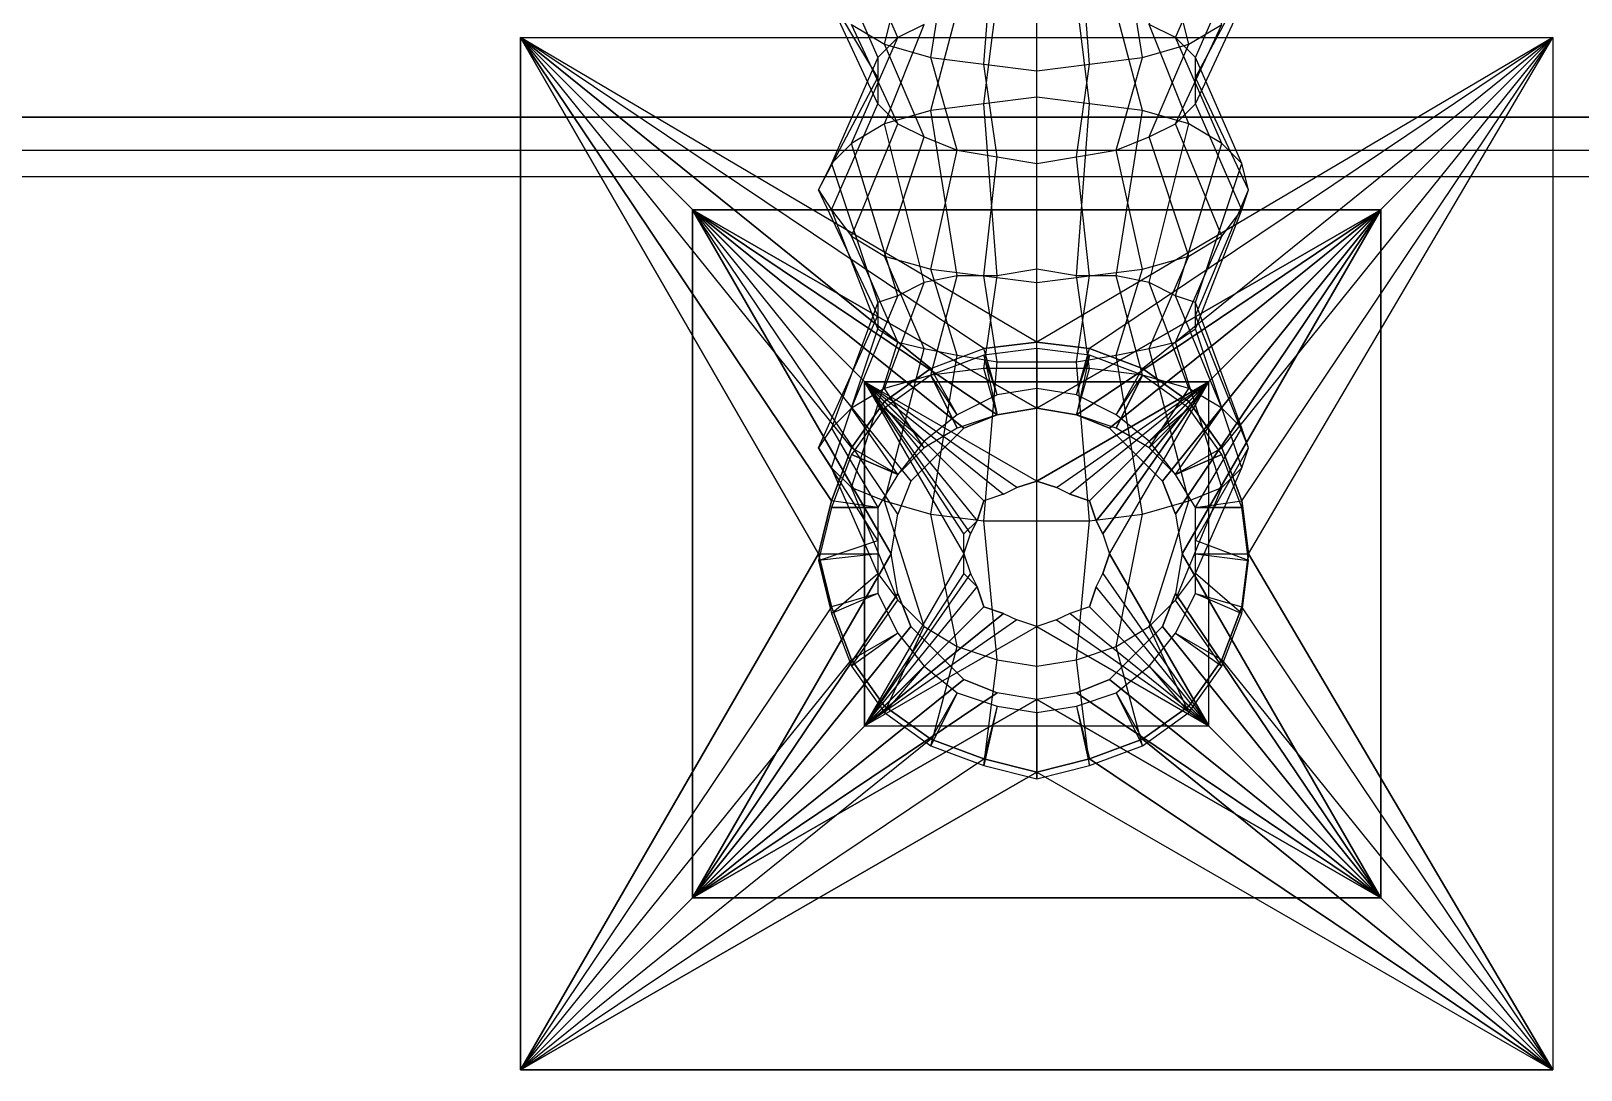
# Model space of a CAD drawing. Header units: metres. Extents: x 114 to 218, y 8 to 180.
# Drawn here: x 172.773 to 176.376, y 151.489 to 153.904 of the extents above; entities that cross this region are included whole.
import ezdxf

# ---------------------------------------------------------------- set-up
doc = ezdxf.new("R2010")
doc.units = ezdxf.units.M
doc.header["$MEASUREMENT"] = 0
for name, color, linetype in [('_Route', 7, 'Continuous'), ('M-SA2S-ADist', 7, 'Continuous'), ('M-SA2S-Flex', 7, 'Continuous'), ('PL-NP-Pipe', 7, 'Continuous')]:
    doc.layers.add(name, color=color, linetype=linetype)

msp = doc.modelspace()

# ---------------------------------------------------------------- linework, layer by layer
at = {"layer": '_Route', "color": 4, "true_color": 0x00ffff}
msp.add_lwpolyline([(126.489, 153.6275), (187.0315, 153.6275), (202.3363, 153.6275)], dxfattribs=at)
msp.add_lwpolyline([(126.489, 153.6275), (187.0315, 153.6275), (202.3363, 153.6275)], dxfattribs=at)
at = {"layer": 'M-SA2S-ADist', "color": 3, "true_color": 0x00ff00}
for points in [[(173.9109, 153.889), (173.9109, 151.4895), (176.3104, 151.4895), (173.9109, 151.4895), (173.9109, 153.889), (176.3104, 153.889), (176.3104, 151.4895)], [(175.1106, 153.1814), (173.9109, 153.889), (176.3104, 153.889), (175.1106, 153.1814)], [(173.9109, 151.4895), (174.603, 152.6892), (173.9109, 153.889)], [(176.3104, 153.889), (175.1106, 153.1814), (173.9109, 153.889), (174.603, 152.6892), (173.9109, 151.4895), (175.1106, 152.1816), (176.3104, 151.4895)], [(175.6029, 152.6892), (175.5875, 152.8123), (176.3104, 153.889), (175.2337, 153.1661), (175.1106, 153.1814), (174.9876, 153.1661), (173.9109, 153.889), (174.6338, 152.8123), (174.603, 152.6892), (174.6338, 152.5662), (173.9109, 151.4895)], [(174.6338, 152.8123), (173.9109, 153.889)], [(173.9109, 153.889), (174.68, 152.9353), (174.6338, 152.8123)], [(174.9876, 153.1661), (173.9109, 153.889), (174.8645, 153.1199), (174.9876, 153.1661)], [(174.7569, 153.043), (173.9109, 153.889), (174.68, 152.9353), (174.7569, 153.043), (174.8645, 153.1199), (173.9109, 153.889)], [(173.9109, 153.889), (174.7569, 153.043)], [(173.9109, 153.889), (173.9109, 153.889)], [(173.9109, 153.889), (173.9109, 153.889)], [(175.1106, 152.1816), (176.3104, 151.4895), (175.6029, 152.6892), (176.3104, 153.889)], [(175.3568, 153.1199), (176.3104, 153.889), (175.2337, 153.1661), (175.3568, 153.1199)], [(175.4644, 153.043), (175.3568, 153.1199), (176.3104, 153.889)], [(175.5413, 152.9353), (175.4644, 153.043), (176.3104, 153.889), (175.5413, 152.9353)], [(175.4644, 153.043), (176.3104, 153.889)], [(175.5875, 152.8123), (176.3104, 153.889), (175.5413, 152.9353)], [(175.6029, 152.6892), (176.3104, 153.889), (176.3104, 151.4895)], [(176.3104, 153.889), (176.3104, 153.889)], [(176.3104, 153.889), (176.3104, 153.889)], [(174.3108, 153.4891), (174.3108, 151.8894), (175.9105, 151.8894), (175.9105, 153.4891), (174.3108, 153.4891)], [(175.9105, 151.8894), (174.3108, 151.8894), (174.3108, 153.4891), (175.9105, 153.4891), (175.9105, 151.8894)], [(175.9105, 153.4891), (175.449, 152.6892), (175.9105, 151.8894), (175.1106, 152.3508), (174.3108, 151.8894), (174.7723, 152.6892), (174.3108, 153.4891), (175.1106, 153.0276), (175.9105, 153.4891)], [(174.3108, 153.4891), (174.7723, 152.6892), (174.3108, 151.8894), (175.1106, 152.3508), (175.9105, 151.8894), (175.449, 152.6892), (175.9105, 153.4891), (175.1106, 153.0276), (174.3108, 153.4891)], [(174.7876, 152.5969), (174.7723, 152.6892), (174.7876, 152.7815), (174.3108, 153.4891), (174.8184, 152.8584), (174.7876, 152.7815)], [(174.8184, 152.8584), (174.8799, 152.92), (174.3108, 153.4891), (174.9415, 152.9815), (174.8799, 152.92)], [(174.9415, 152.9815), (175.0184, 153.0123), (174.3108, 153.4891), (175.0184, 153.0123), (175.1106, 153.0276), (175.0184, 153.0123), (174.9415, 152.9815), (174.3108, 153.4891), (174.8799, 152.92), (174.9415, 152.9815)], [(174.8184, 152.8584), (174.7876, 152.7815), (174.3108, 153.4891), (174.8184, 152.8584), (174.8799, 152.92)], [(174.3108, 153.4891), (174.3108, 153.4891)], [(174.3108, 153.4891), (174.3108, 153.4891)], [(175.1106, 153.0276), (175.2029, 153.0123), (175.9105, 153.4891), (175.2798, 152.9815), (175.2029, 153.0123)], [(175.9105, 153.4891), (175.2029, 153.0123), (175.2798, 152.9815)], [(175.2798, 152.9815), (175.3414, 152.92), (175.9105, 153.4891), (175.4029, 152.8584), (175.3414, 152.92)], [(175.3414, 152.92), (175.2798, 152.9815), (175.9105, 153.4891), (175.3414, 152.92), (175.4029, 152.8584)], [(175.4029, 152.8584), (175.4337, 152.7815), (175.9105, 153.4891)], [(175.4337, 152.7815), (175.4029, 152.8584), (175.9105, 153.4891), (175.4337, 152.7815), (175.449, 152.6892), (175.4337, 152.5969)], [(175.9105, 153.4891), (175.9105, 153.4891)], [(175.9105, 153.4891), (175.9105, 153.4891)], [(175.1106, 153.1814), (174.9876, 153.1661), (175.1106, 153.1814)], [(175.2337, 153.1661), (175.1106, 153.1814), (175.2337, 153.1661), (175.3568, 153.1199)], [(175.1106, 153.1814), (175.1106, 153.1814)], [(175.1106, 153.1814), (175.1106, 153.1814)], [(175.1106, 153.1814), (175.1106, 153.1814)], [(174.8645, 153.1199), (174.7569, 153.043), (174.8645, 153.1199), (174.9876, 153.1661)], [(174.8645, 153.1199), (174.9876, 153.1661)], [(174.9876, 153.1661), (174.9876, 153.1661)], [(174.9876, 153.1661), (174.9876, 153.1661)], [(174.9876, 153.1661), (174.9876, 153.1661)], [(175.3568, 153.1199), (175.2337, 153.1661)], [(175.2337, 153.1661), (175.2337, 153.1661)], [(175.2337, 153.1661), (175.2337, 153.1661)], [(175.2337, 153.1661), (175.2337, 153.1661)], [(174.8645, 153.1199), (174.8645, 153.1199)], [(174.8645, 153.1199), (174.8645, 153.1199)], [(174.8645, 153.1199), (174.8645, 153.1199)], [(175.4644, 153.043), (175.3568, 153.1199), (175.4644, 153.043)], [(175.3568, 153.1199), (175.3568, 153.1199)], [(175.3568, 153.1199), (175.3568, 153.1199)], [(175.3568, 153.1199), (175.3568, 153.1199)], [(174.9415, 152.6431), (174.9415, 152.6892), (174.9415, 152.7354), (174.7107, 153.0892), (174.9722, 152.7661), (174.9415, 152.7354)], [(174.9722, 152.7661), (174.9876, 152.8123), (174.7107, 153.0892), (175.0337, 152.8277), (174.9876, 152.8123)], [(175.0337, 152.8277), (175.0645, 152.843), (174.7107, 153.0892)], [(174.9415, 152.6892), (174.7107, 152.2893), (174.7107, 153.0892), (174.9415, 152.6892), (174.9568, 152.6431), (174.7107, 152.2893), (175.5106, 152.2893), (175.2798, 152.6892), (175.5106, 153.0892), (175.1106, 152.8584), (174.7107, 153.0892), (174.9415, 152.6892), (174.7107, 152.2893), (175.1106, 152.52), (175.5106, 152.2893), (175.5106, 153.0892), (174.7107, 153.0892), (174.7107, 152.2893), (175.5106, 152.2893), (175.5106, 153.0892)], [(174.7107, 153.0892), (174.9568, 152.7354)], [(174.7107, 153.0892), (174.9722, 152.7661)], [(175.1106, 152.8584), (175.0645, 152.843), (174.7107, 153.0892)], [(175.0337, 152.8277), (174.9876, 152.8123), (174.7107, 153.0892), (175.0337, 152.8277)], [(175.1106, 152.8584), (174.7107, 153.0892), (175.5106, 153.0892)], [(174.7107, 153.0892), (174.7107, 153.0892)], [(174.7107, 153.0892), (174.7107, 153.0892)], [(175.0645, 152.843), (175.1106, 152.8584), (175.1568, 152.843), (175.5106, 153.0892), (175.1876, 152.8277), (175.1568, 152.843)], [(175.1568, 152.843), (175.1106, 152.8584), (175.5106, 153.0892)], [(175.2337, 152.8123), (175.2491, 152.7661), (175.5106, 153.0892), (175.2337, 152.8123), (175.1876, 152.8277), (175.1568, 152.843), (175.5106, 153.0892), (175.1876, 152.8277)], [(175.1876, 152.8277), (175.2337, 152.8123), (175.5106, 153.0892), (175.2491, 152.7661), (175.2337, 152.8123)], [(175.2491, 152.7661), (175.2645, 152.7354), (175.5106, 153.0892)], [(175.2645, 152.7354), (175.2798, 152.6892), (175.5106, 153.0892), (175.2645, 152.7354), (175.2491, 152.7661)], [(175.5106, 153.0892), (175.5106, 153.0892)], [(175.5106, 153.0892), (175.5106, 153.0892)], [(174.7569, 153.043), (174.68, 152.9353), (174.7569, 153.043)], [(174.7569, 153.043), (174.7569, 153.043)], [(174.7569, 153.043), (174.7569, 153.043)], [(174.7569, 153.043), (174.7569, 153.043)], [(175.5413, 152.9353), (175.4644, 153.043), (175.5413, 152.9353)], [(175.4644, 153.043), (175.4644, 153.043)], [(175.4644, 153.043), (175.4644, 153.043)], [(175.4644, 153.043), (175.4644, 153.043)], [(175.0184, 153.0123), (175.0184, 153.0123)], [(175.1106, 153.0276), (175.2029, 153.0123)], [(175.1106, 153.0276), (175.1106, 153.0276)], [(175.1106, 153.0276), (175.1106, 153.0276)], [(175.2029, 153.0123), (175.2029, 153.0123)], [(175.2029, 153.0123), (175.2029, 153.0123)], [(174.9415, 152.9815), (174.9415, 152.9815)], [(174.9415, 152.9815), (174.9415, 152.9815)], [(175.2798, 152.9815), (175.2798, 152.9815)], [(175.2798, 152.9815), (175.2798, 152.9815)], [(174.6338, 152.5662), (174.603, 152.6892), (174.6338, 152.8123), (174.68, 152.9353)], [(174.6338, 152.8123), (174.68, 152.9353)], [(174.68, 152.9353), (174.68, 152.9353)], [(174.68, 152.9353), (174.68, 152.9353)], [(174.68, 152.9353), (174.68, 152.9353)], [(175.5875, 152.8123), (175.5413, 152.9353), (175.5875, 152.8123)], [(175.5413, 152.9353), (175.5875, 152.8123)], [(175.5413, 152.9353), (175.5413, 152.9353)], [(175.5413, 152.9353), (175.5413, 152.9353)], [(175.5413, 152.9353), (175.5413, 152.9353)], [(174.8799, 152.92), (174.8799, 152.92)], [(174.8799, 152.92), (174.8799, 152.92)], [(175.3414, 152.92), (175.3414, 152.92)], [(175.3414, 152.92), (175.3414, 152.92)], [(174.8184, 152.8584), (174.8184, 152.8584)], [(174.8184, 152.8584), (174.8184, 152.8584)], [(175.1106, 152.8584), (175.1106, 152.8584)], [(175.1106, 152.8584), (175.1106, 152.8584)], [(175.4029, 152.8584), (175.4029, 152.8584)], [(175.4029, 152.8584), (175.4029, 152.8584)], [(175.0337, 152.8277), (175.0645, 152.843)], [(175.0337, 152.8277), (175.0337, 152.8277)], [(175.0337, 152.8277), (175.0337, 152.8277)], [(175.0645, 152.843), (175.0645, 152.843)], [(175.0645, 152.843), (175.0645, 152.843)], [(175.1568, 152.843), (175.1568, 152.843)], [(175.1568, 152.843), (175.1568, 152.843)], [(175.1876, 152.8277), (175.1876, 152.8277)], [(175.1876, 152.8277), (175.1876, 152.8277)], [(174.6338, 152.8123), (174.603, 152.6892), (174.6338, 152.5662), (174.68, 152.4431), (174.7569, 152.3354), (174.8645, 152.2585), (174.9876, 152.2124)], [(174.6338, 152.8123), (174.6338, 152.8123)], [(174.6338, 152.8123), (174.6338, 152.8123)], [(174.6338, 152.8123), (174.6338, 152.8123)], [(174.9876, 152.8123), (174.9722, 152.7661)], [(174.9876, 152.8123), (174.9876, 152.8123)], [(174.9876, 152.8123), (174.9876, 152.8123)], [(175.2337, 152.8123), (175.2337, 152.8123)], [(175.2337, 152.8123), (175.2337, 152.8123)], [(175.6029, 152.6892), (175.5875, 152.8123), (175.6029, 152.6892)], [(175.5875, 152.8123), (175.5875, 152.8123)], [(175.5875, 152.8123), (175.5875, 152.8123)], [(175.5875, 152.8123), (175.5875, 152.8123)], [(174.7876, 152.5969), (174.8184, 152.52), (174.3108, 151.8894), (174.7876, 152.5969), (174.7723, 152.6892), (174.7876, 152.7815)], [(174.7876, 152.7815), (174.7876, 152.7815)], [(174.7876, 152.7815), (174.7876, 152.7815)], [(174.9415, 152.6892), (174.9568, 152.7354), (174.9722, 152.7661)], [(174.9722, 152.7661), (174.9722, 152.7661)], [(174.9722, 152.7661), (174.9722, 152.7661)], [(175.2491, 152.7661), (175.2491, 152.7661)], [(175.2491, 152.7661), (175.2491, 152.7661)], [(175.4337, 152.7815), (175.449, 152.6892), (175.4337, 152.5969), (175.9105, 151.8894), (175.4029, 152.52), (175.4337, 152.5969)], [(175.4337, 152.7815), (175.4337, 152.7815)], [(175.4337, 152.7815), (175.4337, 152.7815)], [(174.9415, 152.7354), (174.9415, 152.7354)], [(174.9568, 152.7354), (174.9568, 152.7354)], [(175.2645, 152.7354), (175.2798, 152.6892), (175.2645, 152.6431), (175.5106, 152.2893), (175.2491, 152.6123), (175.2645, 152.6431)], [(175.2645, 152.7354), (175.2645, 152.7354)], [(175.2645, 152.7354), (175.2645, 152.7354)], [(174.603, 152.6892), (174.603, 152.6892)], [(174.603, 152.6892), (174.603, 152.6892)], [(174.603, 152.6892), (174.603, 152.6892)], [(174.603, 152.6892), (174.603, 152.6892)], [(174.7723, 152.6892), (174.7723, 152.6892)], [(174.7723, 152.6892), (174.7723, 152.6892)], [(174.9415, 152.6892), (174.9415, 152.6892)], [(174.9415, 152.6892), (174.9415, 152.6892)], [(175.2645, 152.6431), (175.2798, 152.6892), (175.5106, 152.2893)], [(175.2798, 152.6892), (175.2798, 152.6892)], [(175.2798, 152.6892), (175.2798, 152.6892)], [(175.449, 152.6892), (175.449, 152.6892)], [(175.449, 152.6892), (175.449, 152.6892)], [(175.5875, 152.5662), (175.6029, 152.6892), (175.5875, 152.5662)], [(175.5875, 152.5662), (175.6029, 152.6892), (176.3104, 151.4895), (175.5875, 152.5662)], [(175.6029, 152.6892), (175.6029, 152.6892)], [(175.6029, 152.6892), (175.6029, 152.6892)], [(175.6029, 152.6892), (175.6029, 152.6892)], [(174.9722, 152.6123), (174.9415, 152.6431), (174.7107, 152.2893)], [(174.9415, 152.6431), (174.9415, 152.6431)], [(174.9568, 152.6431), (174.9722, 152.6123)], [(174.9568, 152.6431), (174.9568, 152.6431)], [(175.2337, 152.5662), (175.2491, 152.6123), (175.2645, 152.6431), (175.5106, 152.2893), (175.2491, 152.6123)], [(175.2645, 152.6431), (175.2645, 152.6431)], [(175.2645, 152.6431), (175.2645, 152.6431)], [(175.0337, 152.5508), (174.9876, 152.5662), (174.7107, 152.2893), (174.9722, 152.6123), (174.9876, 152.5662)], [(174.7107, 152.2893), (174.9722, 152.6123)], [(174.9876, 152.5662), (174.9722, 152.6123)], [(174.9722, 152.6123), (174.9722, 152.6123)], [(174.9722, 152.6123), (174.9722, 152.6123)], [(175.2491, 152.6123), (175.2337, 152.5662), (175.5106, 152.2893)], [(175.2491, 152.6123), (175.2491, 152.6123)], [(175.2491, 152.6123), (175.2491, 152.6123)], [(174.8184, 152.52), (174.7876, 152.5969), (174.3108, 151.8894)], [(174.7876, 152.5969), (174.7876, 152.5969)], [(174.7876, 152.5969), (174.7876, 152.5969)], [(175.9105, 151.8894), (175.4337, 152.5969), (175.4029, 152.52)], [(175.4337, 152.5969), (175.4337, 152.5969)], [(175.4337, 152.5969), (175.4337, 152.5969)], [(174.6338, 152.5662), (173.9109, 151.4895), (174.68, 152.4431)], [(174.6338, 152.5662), (174.6338, 152.5662), (174.68, 152.4431), (174.7569, 152.3354), (174.8645, 152.2585)], [(174.68, 152.4431), (174.6338, 152.5662)], [(174.6338, 152.5662), (174.6338, 152.5662)], [(174.6338, 152.5662), (174.6338, 152.5662)], [(174.6338, 152.5662), (174.6338, 152.5662)], [(174.9876, 152.5662), (175.0337, 152.5508), (174.7107, 152.2893), (174.9876, 152.5662)], [(175.1568, 152.5354), (175.1106, 152.52), (175.0645, 152.5354), (174.7107, 152.2893), (175.0337, 152.5508), (175.0645, 152.5354)], [(175.0337, 152.5508), (175.0645, 152.5354), (174.7107, 152.2893), (175.1106, 152.52), (175.0645, 152.5354)], [(174.9876, 152.5662), (174.9876, 152.5662)], [(174.9876, 152.5662), (174.9876, 152.5662)], [(175.0337, 152.5508), (175.0337, 152.5508)], [(175.0337, 152.5508), (175.0337, 152.5508)], [(175.0645, 152.5354), (175.0645, 152.5354)], [(175.0645, 152.5354), (175.0645, 152.5354)], [(175.1106, 152.1816), (175.2337, 152.2124), (176.3104, 151.4895), (175.5875, 152.5662)], [(175.1568, 152.5354), (175.5106, 152.2893), (175.1876, 152.5508), (175.1568, 152.5354), (175.1106, 152.52), (175.5106, 152.2893), (175.2337, 152.5662), (175.1876, 152.5508)], [(175.1568, 152.5354), (175.5106, 152.2893), (175.1876, 152.5508), (175.1568, 152.5354)], [(175.1568, 152.5354), (175.1568, 152.5354)], [(175.1568, 152.5354), (175.1568, 152.5354)], [(175.2337, 152.5662), (175.1876, 152.5508)], [(175.1876, 152.5508), (175.1876, 152.5508)], [(175.1876, 152.5508), (175.1876, 152.5508)], [(175.2337, 152.5662), (175.2337, 152.5662)], [(175.2337, 152.5662), (175.2337, 152.5662)], [(175.5413, 152.4431), (175.5875, 152.5662), (175.5413, 152.4431)], [(175.5413, 152.4431), (175.5875, 152.5662)], [(175.5875, 152.5662), (175.5875, 152.5662)], [(175.5875, 152.5662), (175.5875, 152.5662)], [(174.9415, 152.397), (174.8799, 152.4585), (174.3108, 151.8894), (174.8184, 152.52), (174.8799, 152.4585)], [(174.8799, 152.4585), (174.9415, 152.397), (174.3108, 151.8894), (174.8799, 152.4585), (174.8184, 152.52)], [(174.8184, 152.52), (174.8184, 152.52)], [(174.8184, 152.52), (174.8184, 152.52)], [(175.1106, 152.52), (175.1106, 152.52)], [(175.1106, 152.52), (175.1106, 152.52)], [(175.4029, 152.52), (175.3414, 152.4585), (175.9105, 151.8894), (175.2798, 152.397), (175.3414, 152.4585)], [(175.3414, 152.4585), (175.4029, 152.52), (175.9105, 151.8894), (175.3414, 152.4585), (175.2798, 152.397)], [(175.4029, 152.52), (175.4029, 152.52)], [(175.4029, 152.52), (175.4029, 152.52)], [(174.68, 152.4431), (174.7569, 152.3354), (173.9109, 151.4895), (174.68, 152.4431)], [(174.68, 152.4431), (174.68, 152.4431)], [(174.68, 152.4431), (174.68, 152.4431)], [(174.68, 152.4431), (174.68, 152.4431)], [(174.8799, 152.4585), (174.8799, 152.4585)], [(174.8799, 152.4585), (174.8799, 152.4585)], [(175.3414, 152.4585), (175.3414, 152.4585)], [(175.3414, 152.4585), (175.3414, 152.4585)], [(175.5413, 152.4431), (176.3104, 151.4895), (175.3568, 152.2585)], [(175.4644, 152.3354), (175.5413, 152.4431), (175.4644, 152.3354)], [(175.4644, 152.3354), (175.5413, 152.4431), (176.3104, 151.4895), (175.4644, 152.3354)], [(175.5413, 152.4431), (175.5413, 152.4431)], [(175.5413, 152.4431), (175.5413, 152.4431)], [(175.5413, 152.4431), (175.5413, 152.4431)], [(175.2029, 152.3662), (175.1106, 152.3508), (175.0184, 152.3662), (174.3108, 151.8894), (174.9415, 152.397), (175.0184, 152.3662)], [(174.3108, 151.8894), (175.0184, 152.3662), (174.9415, 152.397)], [(174.9415, 152.397), (174.9415, 152.397)], [(174.9415, 152.397), (174.9415, 152.397)], [(175.2029, 152.3662), (175.2798, 152.397), (175.9105, 151.8894), (175.2029, 152.3662), (175.1106, 152.3508), (175.0184, 152.3662)], [(175.2798, 152.397), (175.2029, 152.3662), (175.9105, 151.8894)], [(175.2798, 152.397), (175.2798, 152.397)], [(175.2798, 152.397), (175.2798, 152.397)], [(175.0184, 152.3662), (175.0184, 152.3662)], [(175.0184, 152.3662), (175.0184, 152.3662)], [(175.2029, 152.3662), (175.2029, 152.3662)], [(175.2029, 152.3662), (175.2029, 152.3662)], [(174.7569, 152.3354), (174.8645, 152.2585), (173.9109, 151.4895)], [(173.9109, 151.4895), (174.7569, 152.3354)], [(174.7569, 152.3354), (174.7569, 152.3354)], [(174.7569, 152.3354), (174.7569, 152.3354)], [(174.7569, 152.3354), (174.7569, 152.3354)], [(175.1106, 152.3508), (175.1106, 152.3508)], [(175.1106, 152.3508), (175.1106, 152.3508)], [(175.3568, 152.2585), (175.4644, 152.3354), (175.3568, 152.2585)], [(175.4644, 152.3354), (175.3568, 152.2585), (176.3104, 151.4895), (175.4644, 152.3354)], [(175.4644, 152.3354), (175.4644, 152.3354)], [(175.4644, 152.3354), (175.4644, 152.3354)], [(175.4644, 152.3354), (175.4644, 152.3354)], [(174.7107, 152.2893), (174.7107, 152.2893)], [(174.7107, 152.2893), (174.7107, 152.2893)], [(175.5106, 152.2893), (175.5106, 152.2893)], [(175.5106, 152.2893), (175.5106, 152.2893)], [(174.8645, 152.2585), (173.9109, 151.4895), (174.9876, 152.2124), (174.8645, 152.2585)], [(174.9876, 152.2124), (174.8645, 152.2585)], [(174.8645, 152.2585), (174.8645, 152.2585)], [(174.8645, 152.2585), (174.8645, 152.2585)], [(174.8645, 152.2585), (174.8645, 152.2585)], [(175.2337, 152.2124), (175.3568, 152.2585), (175.2337, 152.2124)], [(175.2337, 152.2124), (175.3568, 152.2585)], [(175.3568, 152.2585), (175.3568, 152.2585)], [(175.3568, 152.2585), (175.3568, 152.2585)], [(175.3568, 152.2585), (175.3568, 152.2585)], [(174.9876, 152.2124), (175.1106, 152.1816), (173.9109, 151.4895), (174.9876, 152.2124)], [(174.9876, 152.2124), (175.1106, 152.1816), (174.9876, 152.2124)], [(174.9876, 152.2124), (174.9876, 152.2124)], [(174.9876, 152.2124), (174.9876, 152.2124)], [(174.9876, 152.2124), (174.9876, 152.2124)], [(175.1106, 152.1816), (175.2337, 152.2124), (175.1106, 152.1816)], [(176.3104, 151.4895), (175.2337, 152.2124)], [(175.2337, 152.2124), (175.2337, 152.2124)], [(175.2337, 152.2124), (175.2337, 152.2124)], [(175.2337, 152.2124), (175.2337, 152.2124)], [(175.1106, 152.1816), (175.1106, 152.1816)], [(175.1106, 152.1816), (175.1106, 152.1816)], [(175.1106, 152.1816), (175.1106, 152.1816)], [(174.3108, 151.8894), (174.3108, 151.8894)], [(174.3108, 151.8894), (174.3108, 151.8894)], [(175.9105, 151.8894), (175.9105, 151.8894)], [(175.9105, 151.8894), (175.9105, 151.8894)], [(173.9109, 151.4895), (173.9109, 151.4895)], [(173.9109, 151.4895), (173.9109, 151.4895)], [(176.3104, 151.4895), (176.3104, 151.4895)], [(176.3104, 151.4895), (176.3104, 151.4895)]]:
    msp.add_lwpolyline(points, dxfattribs=at)
at = {"layer": 'M-SA2S-Flex', "color": 5, "true_color": 0x0000ff}
for points in [[(174.6338, 154.089), (174.7415, 153.8429), (174.7415, 153.7967), (174.603, 154.0274), (174.6338, 153.9659), (174.7415, 154.2582)], [(174.68, 153.9198), (174.7569, 153.8736), (174.8492, 154.2428)], [(174.7569, 153.8736), (174.8645, 153.8429), (174.9261, 154.2274)], [(174.8645, 153.8429), (174.9876, 153.8275), (175.0184, 154.2274)], [(174.9876, 153.8275), (175.1106, 153.8121), (175.1106, 154.2274)], [(175.1106, 153.8121), (175.2337, 153.8275), (175.2029, 154.2274)], [(175.2337, 153.8275), (175.3568, 153.8429), (175.2952, 154.2274)], [(175.3568, 153.8429), (175.4644, 153.8736), (175.3721, 154.2428)], [(175.4644, 153.8736), (175.5413, 153.9198), (175.4337, 154.2582)], [(175.4337, 153.889), (175.3721, 153.9198), (175.4644, 154.1813)], [(174.8492, 153.9198), (174.7876, 153.889), (174.68, 154.1351)], [(175.4798, 153.8429), (175.4337, 153.889), (175.5413, 154.1351)], [(175.4798, 153.7967), (175.4798, 153.8429), (175.5875, 154.089)], [(175.4798, 153.7352), (175.4798, 153.7967), (175.6029, 154.0274)], [(175.1106, 153.7506), (174.9876, 153.7352), (175.0184, 153.9813)], [(175.2337, 153.7352), (175.1106, 153.7506), (175.1106, 153.9813)], [(175.3568, 153.7198), (175.2337, 153.7352), (175.2029, 153.9813)], [(174.7415, 153.8429), (174.6338, 153.5967), (174.603, 153.5352), (174.7415, 153.7967), (174.7415, 153.7352), (174.6338, 153.9659)], [(174.9876, 153.7352), (174.8645, 153.7198), (174.9261, 153.9505)], [(175.4644, 153.689), (175.3568, 153.7198), (175.2952, 153.9505)], [(175.4337, 153.689), (175.4798, 153.7352), (175.5875, 153.9659)], [(174.7415, 153.7352), (174.7876, 153.689), (174.68, 153.9198)], [(174.8645, 153.7198), (174.7569, 153.689), (174.8492, 153.9198)], [(175.5413, 153.6429), (175.4644, 153.689), (175.3721, 153.9198)], [(175.3721, 153.6583), (175.4337, 153.689), (175.5413, 153.9198)], [(174.7569, 153.689), (174.68, 153.6429), (174.7876, 153.889)], [(174.7876, 153.889), (174.7415, 153.8429)], [(174.7876, 153.689), (174.8492, 153.6583), (174.7569, 153.8736)], [(174.7569, 153.8736), (174.7569, 153.8736)], [(174.7876, 153.889), (174.7876, 153.889)], [(175.2952, 153.6275), (175.3721, 153.6583), (175.4644, 153.8736)], [(175.5875, 153.5967), (175.5413, 153.6429), (175.4337, 153.889)], [(175.4337, 153.889), (175.4337, 153.889)], [(175.4644, 153.8736), (175.4644, 153.8736)], [(174.7415, 153.8429), (174.7415, 153.8429)], [(174.8492, 153.6583), (174.9261, 153.6275), (174.8645, 153.8429)], [(174.8645, 153.8429), (174.8645, 153.8429)], [(175.2029, 153.6121), (175.2952, 153.6275), (175.3568, 153.8429)], [(175.3568, 153.8429), (175.3568, 153.8429)], [(175.6029, 153.5352), (175.5875, 153.5967), (175.4798, 153.8429)], [(175.4798, 153.8429), (175.4798, 153.8429)], [(174.7415, 153.7967), (174.7415, 153.7967)], [(174.9261, 153.6275), (175.0184, 153.6121), (174.9876, 153.8275)], [(174.9876, 153.8275), (174.9876, 153.8275)], [(175.0184, 153.6121), (175.1106, 153.5967), (175.1106, 153.8121)], [(175.1106, 153.5967), (175.2029, 153.6121), (175.2337, 153.8275)], [(175.1106, 153.8121), (175.1106, 153.8121)], [(175.2337, 153.8275), (175.2337, 153.8275)], [(175.5875, 153.4891), (175.6029, 153.5352), (175.4798, 153.7967)], [(175.4798, 153.7967), (175.4798, 153.7967)], [(174.6338, 153.5967), (174.7415, 153.2737), (174.7415, 153.243), (174.603, 153.5352), (174.6338, 153.4891), (174.7415, 153.7352)], [(174.7415, 153.7352), (174.7415, 153.7352)], [(175.1106, 153.3506), (175.0184, 153.3353), (174.9876, 153.7352)], [(174.9876, 153.7352), (174.9876, 153.7352)], [(175.2029, 153.3353), (175.1106, 153.3506), (175.1106, 153.7506)], [(175.1106, 153.7506), (175.1106, 153.7506)], [(175.2952, 153.3353), (175.2029, 153.3353), (175.2337, 153.7352)], [(175.2337, 153.7352), (175.2337, 153.7352)], [(175.5413, 153.4276), (175.5875, 153.4891), (175.4798, 153.7352)], [(175.4798, 153.7352), (175.4798, 153.7352)], [(174.6338, 153.4891), (174.68, 153.4276), (174.7876, 153.689)], [(174.9261, 153.3353), (174.8492, 153.3199), (174.7569, 153.689)], [(174.7569, 153.689), (174.7569, 153.689)], [(174.7876, 153.689), (174.7876, 153.689)], [(175.0184, 153.3353), (174.9261, 153.3353), (174.8645, 153.7198)], [(174.8645, 153.7198), (174.8645, 153.7198)], [(175.3721, 153.3199), (175.2952, 153.3353), (175.3568, 153.7198)], [(175.3568, 153.7198), (175.3568, 153.7198)], [(175.4337, 153.2891), (175.3721, 153.3199), (175.4644, 153.689)], [(175.4644, 153.3814), (175.5413, 153.4276), (175.4337, 153.689)], [(175.4337, 153.689), (175.4337, 153.689)], [(175.4644, 153.689), (175.4644, 153.689)], [(174.68, 153.4276), (174.7569, 153.3814), (174.8492, 153.6583)], [(174.8492, 153.6583), (174.8492, 153.6583)], [(175.3568, 153.3506), (175.4644, 153.3814), (175.3721, 153.6583)], [(175.3721, 153.6583), (175.3721, 153.6583)], [(174.68, 153.6429), (174.6338, 153.5967)], [(174.8492, 153.3199), (174.7876, 153.2891), (174.68, 153.6429)], [(174.68, 153.6429), (174.68, 153.6429)], [(174.7569, 153.3814), (174.8645, 153.3506), (174.9261, 153.6275)], [(174.9261, 153.6275), (174.9261, 153.6275)], [(175.2337, 153.3353), (175.3568, 153.3506), (175.2952, 153.6275)], [(175.2952, 153.6275), (175.2952, 153.6275)], [(175.4798, 153.2737), (175.4337, 153.2891), (175.5413, 153.6429)], [(175.5413, 153.6429), (175.5413, 153.6429)], [(174.6338, 153.5967), (174.6338, 153.5967)], [(174.8645, 153.3506), (174.9876, 153.3353), (175.0184, 153.6121)], [(174.9876, 153.3353), (175.1106, 153.3199), (175.1106, 153.5967)], [(175.0184, 153.6121), (175.0184, 153.6121)], [(175.1106, 153.3199), (175.2337, 153.3353), (175.2029, 153.6121)], [(175.1106, 153.5967), (175.1106, 153.5967)], [(175.2029, 153.6121), (175.2029, 153.6121)], [(175.4798, 153.243), (175.4798, 153.2737), (175.5875, 153.5967)], [(175.5875, 153.5967), (175.5875, 153.5967)], [(174.603, 153.5352), (174.603, 153.5352)], [(175.4798, 153.2122), (175.4798, 153.243), (175.6029, 153.5352)], [(175.6029, 153.5352), (175.6029, 153.5352)], [(174.7415, 153.2737), (174.6338, 152.9815), (174.603, 152.9353), (174.7415, 153.243), (174.7415, 153.2122), (174.6338, 153.4891)], [(174.6338, 153.4891), (174.6338, 153.4891)], [(175.4337, 153.1814), (175.4798, 153.2122), (175.5875, 153.4891)], [(175.5875, 153.4891), (175.5875, 153.4891)], [(174.7415, 153.2122), (174.7876, 153.1814), (174.68, 153.4276)], [(174.68, 153.4276), (174.68, 153.4276)], [(175.3721, 153.1661), (175.4337, 153.1814), (175.5413, 153.4276)], [(175.5413, 153.4276), (175.5413, 153.4276)], [(174.7876, 153.1814), (174.8492, 153.1661), (174.7569, 153.3814)], [(174.7569, 153.3814), (174.7569, 153.3814)], [(175.2952, 153.1507), (175.3721, 153.1661), (175.4644, 153.3814)], [(175.4644, 153.3814), (175.4644, 153.3814)], [(174.8492, 153.1661), (174.9261, 153.1507), (174.8645, 153.3506)], [(174.8645, 153.3506), (174.8645, 153.3506)], [(174.9876, 153.1199), (174.8645, 153.1045), (174.9261, 153.3353)], [(174.9261, 153.1507), (175.0184, 153.1353), (174.9876, 153.3353)], [(174.9261, 153.3353), (174.9261, 153.3353)], [(175.1106, 153.1199), (174.9876, 153.1199), (175.0184, 153.3353)], [(174.9876, 153.3353), (174.9876, 153.3353)], [(175.0184, 153.3353), (175.0184, 153.3353)], [(175.2337, 153.1199), (175.1106, 153.1199), (175.1106, 153.3506)], [(175.1106, 153.3506), (175.1106, 153.3506)], [(175.1106, 153.1353), (175.2029, 153.1353), (175.2337, 153.3353)], [(175.2029, 153.1353), (175.2952, 153.1507), (175.3568, 153.3506)], [(175.3568, 153.1045), (175.2337, 153.1199), (175.2029, 153.3353)], [(175.2029, 153.3353), (175.2029, 153.3353)], [(175.2337, 153.3353), (175.2337, 153.3353)], [(175.4644, 153.0738), (175.3568, 153.1045), (175.2952, 153.3353)], [(175.2952, 153.3353), (175.2952, 153.3353)], [(175.3568, 153.3506), (175.3568, 153.3506)], [(174.7569, 153.0738), (174.68, 153.0276), (174.7876, 153.2891)], [(174.7876, 153.2891), (174.7415, 153.2737)], [(174.8645, 153.1045), (174.7569, 153.0738), (174.8492, 153.3199)], [(174.7876, 153.2891), (174.7876, 153.2891)], [(174.8492, 153.3199), (174.8492, 153.3199)], [(175.0184, 153.1353), (175.1106, 153.1353), (175.1106, 153.3199)], [(175.1106, 153.3199), (175.1106, 153.3199)], [(175.5413, 153.0276), (175.4644, 153.0738), (175.3721, 153.3199)], [(175.3721, 153.3199), (175.3721, 153.3199)], [(175.5875, 152.9815), (175.5413, 153.0276), (175.4337, 153.2891)], [(175.4337, 153.2891), (175.4337, 153.2891)], [(174.7415, 153.2737), (174.7415, 153.2737)], [(175.6029, 152.9353), (175.5875, 152.9815), (175.4798, 153.2737)], [(175.4798, 153.2737), (175.4798, 153.2737)], [(174.7415, 153.243), (174.7415, 153.243)], [(175.5875, 152.8892), (175.6029, 152.9353), (175.4798, 153.243)], [(175.4798, 153.243), (175.4798, 153.243)], [(174.6338, 152.9815), (174.7415, 152.7969), (174.7415, 152.72), (174.603, 152.9353), (174.6338, 152.8892), (174.7415, 153.2122)], [(175.2337, 153.1661), (175.3568, 153.1199), (175.4644, 153.043), (175.5413, 152.9353), (175.5875, 152.8123), (175.6029, 152.6892), (175.5875, 152.5662), (175.5413, 152.4431), (175.4644, 152.3354), (175.3568, 152.2585), (175.2337, 152.2124), (175.1106, 152.1816), (174.9876, 152.2124), (174.8645, 152.2585), (174.7569, 152.3354), (174.68, 152.4431), (174.6338, 152.5662), (174.603, 152.6892), (174.6338, 152.8123), (174.68, 152.9353), (174.7569, 153.043), (174.8645, 153.1199), (174.9876, 153.1661), (175.1106, 153.1814), (175.2337, 153.1661)], [(174.6338, 152.8892), (174.68, 152.843), (174.7876, 153.1814)], [(174.7415, 153.2122), (174.7415, 153.2122)], [(174.7876, 153.1814), (174.7876, 153.1814)], [(175.1106, 153.0738), (175.1106, 153.1814)], [(175.1106, 153.1814), (175.1106, 153.1814)], [(175.4644, 152.8123), (175.5413, 152.843), (175.4337, 153.1814)], [(175.4337, 153.1814), (175.4337, 153.1814)], [(175.5413, 152.843), (175.5875, 152.8892), (175.4798, 153.2122)], [(175.4798, 153.2122), (175.4798, 153.2122)], [(174.68, 152.843), (174.7569, 152.8123), (174.8492, 153.1661)], [(174.7569, 152.8123), (174.8645, 152.7815), (174.9261, 153.1507)], [(174.8492, 153.1661), (174.8492, 153.1661)], [(174.9876, 153.1507), (174.8645, 153.1045), (174.9261, 152.9815)], [(174.9261, 153.1507), (174.9261, 153.1507)], [(175.0184, 153.0584), (174.9876, 153.1661)], [(175.1106, 153.1661), (174.9876, 153.1507), (175.0184, 153.0123)], [(174.9876, 153.1661), (174.9876, 153.1661)], [(175.1106, 153.0738), (175.0184, 153.0584), (174.9876, 153.1507)], [(174.9876, 153.1507), (174.9876, 153.1507)], [(175.2029, 153.0584), (175.1106, 153.0738), (175.1106, 153.1661)], [(175.2337, 153.1507), (175.1106, 153.1661), (175.1106, 153.0276)], [(175.1106, 153.1661), (175.1106, 153.1661)], [(175.2029, 153.0584), (175.2337, 153.1661)], [(175.2952, 153.0123), (175.2029, 153.0584), (175.2337, 153.1507)], [(175.3568, 153.1045), (175.2337, 153.1507), (175.2029, 153.0123)], [(175.2337, 153.1661), (175.2337, 153.1661)], [(175.2337, 152.7661), (175.3568, 152.7815), (175.2952, 153.1507)], [(175.2337, 153.1507), (175.2337, 153.1507)], [(175.2952, 153.1507), (175.2952, 153.1507)], [(175.3568, 152.7815), (175.4644, 152.8123), (175.3721, 153.1661)], [(175.3721, 153.1661), (175.3721, 153.1661)], [(174.8645, 152.7815), (174.9876, 152.7661), (175.0184, 153.1353)], [(174.9261, 153.0123), (174.8645, 153.1199)], [(174.8645, 153.1199), (174.8645, 153.1199)], [(174.9876, 152.7661), (175.1106, 152.7661), (175.1106, 153.1353)], [(175.1106, 153.0276), (175.0184, 153.0123), (174.9876, 153.1199)], [(174.9876, 153.1199), (174.9876, 153.1199)], [(175.0184, 153.1353), (175.0184, 153.1353)], [(175.1106, 152.7661), (175.2337, 152.7661), (175.2029, 153.1353)], [(175.1106, 153.1353), (175.1106, 153.1353)], [(175.2029, 153.0123), (175.1106, 153.0276), (175.1106, 153.1199)], [(175.1106, 153.1199), (175.1106, 153.1199)], [(175.2029, 153.1353), (175.2029, 153.1353)], [(175.2952, 152.9815), (175.2029, 153.0123), (175.2337, 153.1199)], [(175.2337, 153.1199), (175.2337, 153.1199)], [(175.2952, 153.0123), (175.3568, 153.1199)], [(175.3568, 153.1199), (175.3568, 153.1199)], [(174.8645, 153.1045), (174.7569, 153.0276), (174.8492, 152.9353)], [(174.9261, 152.9815), (174.8492, 152.9353), (174.7569, 153.0738)], [(174.7569, 153.0738), (174.7569, 153.0738)], [(175.0184, 153.0584), (174.9261, 153.0123), (174.8645, 153.1045)], [(175.0184, 153.0123), (174.9261, 152.9815), (174.8645, 153.1045)], [(174.8645, 153.1045), (174.8645, 153.1045)], [(174.8645, 153.1045), (174.8645, 153.1045)], [(175.1106, 153.0738), (175.1106, 153.0738)], [(175.3721, 152.9507), (175.2952, 153.0123), (175.3568, 153.1045)], [(175.4644, 153.0276), (175.3568, 153.1045), (175.2952, 152.9815)], [(175.3721, 152.9353), (175.2952, 152.9815), (175.3568, 153.1045)], [(175.3568, 153.1045), (175.3568, 153.1045)], [(175.3568, 153.1045), (175.3568, 153.1045)], [(175.4337, 152.8738), (175.3721, 152.9353), (175.4644, 153.0738)], [(175.4644, 153.0738), (175.4644, 153.0738)], [(174.8492, 152.9507), (174.7569, 153.043)], [(174.7569, 153.043), (174.7569, 153.043)], [(175.0184, 153.0584), (175.0184, 153.0584)], [(175.2029, 153.0584), (175.2029, 153.0584)], [(175.3721, 152.9507), (175.4644, 153.043)], [(175.4644, 153.043), (175.4644, 153.043)], [(174.68, 153.0276), (174.6338, 152.9815)], [(174.7569, 153.0276), (174.68, 152.92), (174.7876, 152.8738)], [(174.8492, 152.9353), (174.7876, 152.8738), (174.68, 153.0276)], [(174.68, 153.0276), (174.68, 153.0276)], [(174.9261, 153.0123), (174.8492, 152.9507), (174.7569, 153.0276)], [(174.7569, 153.0276), (174.7569, 153.0276)], [(174.9261, 153.0123), (174.9261, 153.0123)], [(175.0184, 153.0123), (175.0184, 153.0123)], [(175.1106, 153.0276), (175.1106, 153.0276)], [(175.2029, 153.0123), (175.2029, 153.0123)], [(175.2952, 153.0123), (175.2952, 153.0123)], [(175.4337, 152.8738), (175.3721, 152.9507), (175.4644, 153.0276)], [(175.5413, 152.92), (175.4644, 153.0276), (175.3721, 152.9353)], [(175.4798, 152.7969), (175.4337, 152.8738), (175.5413, 153.0276)], [(175.4644, 153.0276), (175.4644, 153.0276)], [(175.5413, 153.0276), (175.5413, 153.0276)], [(174.6338, 152.9815), (174.6338, 152.9815)], [(174.9261, 152.9815), (174.9261, 152.9815)], [(175.2952, 152.9815), (175.2952, 152.9815)], [(175.4798, 152.72), (175.4798, 152.7969), (175.5875, 152.9815)], [(175.5875, 152.9815), (175.5875, 152.9815)], [(174.603, 152.9353), (174.603, 152.9353)], [(174.8492, 152.9507), (174.7876, 152.8738), (174.68, 152.92)], [(174.7876, 152.8738), (174.68, 152.9353)], [(174.68, 152.9353), (174.68, 152.9353)], [(174.8492, 152.9507), (174.8492, 152.9507)], [(174.8492, 152.9353), (174.8492, 152.9353)], [(175.3721, 152.9507), (175.3721, 152.9507)], [(175.3721, 152.9353), (175.3721, 152.9353)], [(175.4337, 152.8738), (175.5413, 152.9353)], [(175.4798, 152.6431), (175.4798, 152.72), (175.6029, 152.9353)], [(175.5413, 152.9353), (175.5413, 152.9353)], [(175.6029, 152.9353), (175.6029, 152.9353)], [(174.68, 152.92), (174.6338, 152.7969)], [(174.68, 152.92), (174.68, 152.92)], [(175.4798, 152.7969), (175.4337, 152.8738), (175.5413, 152.92)], [(175.5875, 152.7969), (175.5413, 152.92), (175.4337, 152.8738)], [(175.5413, 152.92), (175.5413, 152.92)], [(174.7415, 152.7969), (174.6338, 152.7969), (174.603, 152.6738), (174.7415, 152.72), (174.7415, 152.6431), (174.6338, 152.8892)], [(174.6338, 152.8892), (174.6338, 152.8892)], [(174.7876, 152.8738), (174.7415, 152.7969)], [(174.7876, 152.8738), (174.7415, 152.7969)], [(174.7876, 152.8738), (174.7876, 152.8738)], [(174.7876, 152.8738), (174.7876, 152.8738)], [(175.4337, 152.5815), (175.4798, 152.6431), (175.5875, 152.8892)], [(175.4337, 152.8738), (175.4337, 152.8738)], [(175.4337, 152.8738), (175.4337, 152.8738)], [(175.5875, 152.8892), (175.5875, 152.8892)], [(174.7415, 152.6431), (174.7876, 152.5815), (174.68, 152.843)], [(174.68, 152.843), (174.68, 152.843)], [(175.3721, 152.52), (175.4337, 152.5815), (175.5413, 152.843)], [(175.5413, 152.843), (175.5413, 152.843)], [(174.6338, 152.7969), (174.7415, 152.7969), (174.7415, 152.6892), (174.603, 152.6738), (174.6338, 152.5508), (174.7415, 152.6431)], [(174.7415, 152.7969), (174.6338, 152.8123)], [(174.6338, 152.8123), (174.6338, 152.8123)], [(174.6338, 152.7969), (174.6338, 152.7969)], [(174.7415, 152.7969), (174.7415, 152.7969)], [(174.7415, 152.7969), (174.7415, 152.7969)], [(174.7876, 152.5815), (174.8492, 152.52), (174.7569, 152.8123)], [(174.7569, 152.8123), (174.7569, 152.8123)], [(175.2952, 152.4739), (175.3721, 152.52), (175.4644, 152.8123)], [(175.4644, 152.8123), (175.4644, 152.8123)], [(175.4798, 152.7969), (175.5875, 152.8123)], [(175.4798, 152.6892), (175.4798, 152.7969), (175.5875, 152.7969)], [(175.6029, 152.6738), (175.5875, 152.7969), (175.4798, 152.7969)], [(175.4798, 152.7969), (175.4798, 152.7969)], [(175.4798, 152.7969), (175.4798, 152.7969)], [(175.5875, 152.8123), (175.5875, 152.8123)], [(175.5875, 152.7969), (175.5875, 152.7969)], [(174.8492, 152.52), (174.9261, 152.4739), (174.8645, 152.7815)], [(174.8645, 152.7815), (174.8645, 152.7815)], [(174.9261, 152.4739), (175.0184, 152.4431), (174.9876, 152.7661)], [(174.9876, 152.7661), (174.9876, 152.7661)], [(175.0184, 152.4431), (175.1106, 152.4277), (175.1106, 152.7661)], [(175.1106, 152.4277), (175.2029, 152.4431), (175.2337, 152.7661)], [(175.1106, 152.7661), (175.1106, 152.7661)], [(175.2029, 152.4431), (175.2952, 152.4739), (175.3568, 152.7815)], [(175.2337, 152.7661), (175.2337, 152.7661)], [(175.3568, 152.7815), (175.3568, 152.7815)], [(174.7415, 152.72), (174.7415, 152.72)], [(175.5875, 152.5508), (175.6029, 152.6738), (175.4798, 152.72)], [(175.4798, 152.72), (175.4798, 152.72)], [(174.603, 152.6892), (174.7415, 152.6892)], [(174.603, 152.6892), (174.603, 152.6892)], [(174.7415, 152.6892), (174.7415, 152.5969), (174.6338, 152.5508)], [(174.7415, 152.6892), (174.7415, 152.6892)], [(175.4798, 152.6892), (175.6029, 152.6892)], [(175.4798, 152.5969), (175.4798, 152.6892), (175.6029, 152.6738)], [(175.4798, 152.6892), (175.4798, 152.6892)], [(175.6029, 152.6892), (175.6029, 152.6892)], [(174.603, 152.6738), (174.603, 152.6738)], [(174.7415, 152.6431), (174.7415, 152.6431)], [(175.5413, 152.4277), (175.5875, 152.5508), (175.4798, 152.6431)], [(175.4798, 152.6431), (175.4798, 152.6431)], [(175.6029, 152.6738), (175.6029, 152.6738)], [(174.7415, 152.5969), (174.6338, 152.5662)], [(174.6338, 152.5508), (174.68, 152.4277), (174.7876, 152.5815)], [(174.7415, 152.5969), (174.7876, 152.5046), (174.68, 152.4277)], [(174.7415, 152.5969), (174.7415, 152.5969)], [(174.7876, 152.5815), (174.7876, 152.5815)], [(175.4337, 152.5046), (175.4798, 152.5969), (175.5875, 152.5508)], [(175.4644, 152.3201), (175.5413, 152.4277), (175.4337, 152.5815)], [(175.4337, 152.5815), (175.4337, 152.5815)], [(175.4798, 152.5969), (175.5875, 152.5662)], [(175.4798, 152.5969), (175.4798, 152.5969)], [(174.6338, 152.5662), (174.6338, 152.5662)], [(174.6338, 152.5508), (174.6338, 152.5508)], [(175.5875, 152.5662), (175.5875, 152.5662)], [(175.5875, 152.5508), (175.5875, 152.5508)], [(174.68, 152.4277), (174.7569, 152.3201), (174.8492, 152.52)], [(174.7876, 152.5046), (174.68, 152.4431)], [(174.7876, 152.5046), (174.8492, 152.4277), (174.7569, 152.3201)], [(174.7876, 152.5046), (174.7876, 152.5046)], [(174.8492, 152.52), (174.8492, 152.52)], [(175.3568, 152.2432), (175.4644, 152.3201), (175.3721, 152.52)], [(175.3721, 152.52), (175.3721, 152.52)], [(175.3721, 152.4277), (175.4337, 152.5046), (175.5413, 152.4277)], [(175.4337, 152.5046), (175.5413, 152.4431)], [(175.4337, 152.5046), (175.4337, 152.5046)], [(174.7569, 152.3201), (174.8645, 152.2432), (174.9261, 152.4739)], [(174.9261, 152.4739), (174.9261, 152.4739)], [(175.2337, 152.197), (175.3568, 152.2432), (175.2952, 152.4739)], [(175.2952, 152.4739), (175.2952, 152.4739)], [(174.68, 152.4431), (174.68, 152.4431)], [(174.68, 152.4277), (174.68, 152.4277)], [(174.8492, 152.4277), (174.7569, 152.3354)], [(174.8492, 152.4277), (174.9261, 152.3662), (174.8645, 152.2432)], [(174.8492, 152.4277), (174.8492, 152.4277)], [(174.8645, 152.2432), (174.9876, 152.197), (175.0184, 152.4431)], [(174.9876, 152.197), (175.1106, 152.1662), (175.1106, 152.4277)], [(175.0184, 152.4431), (175.0184, 152.4431)], [(175.1106, 152.1662), (175.2337, 152.197), (175.2029, 152.4431)], [(175.1106, 152.4277), (175.1106, 152.4277)], [(175.2029, 152.4431), (175.2029, 152.4431)], [(175.2952, 152.3662), (175.3721, 152.4277), (175.4644, 152.3201)], [(175.3721, 152.4277), (175.4644, 152.3354)], [(175.3721, 152.4277), (175.3721, 152.4277)], [(175.5413, 152.4431), (175.5413, 152.4431)], [(175.5413, 152.4277), (175.5413, 152.4277)], [(174.9261, 152.3662), (174.8645, 152.2585)], [(174.9261, 152.3662), (175.0184, 152.3354), (174.9876, 152.197)], [(174.9261, 152.3662), (174.9261, 152.3662)], [(175.2029, 152.3354), (175.2952, 152.3662), (175.3568, 152.2432)], [(175.2952, 152.3662), (175.3568, 152.2585)], [(175.2952, 152.3662), (175.2952, 152.3662)], [(174.7569, 152.3354), (174.7569, 152.3354)], [(174.7569, 152.3201), (174.7569, 152.3201)], [(175.0184, 152.3354), (174.9876, 152.2124)], [(175.0184, 152.3354), (175.1106, 152.3201), (175.1106, 152.1662)], [(175.0184, 152.3354), (175.0184, 152.3354)], [(175.1106, 152.3201), (175.2029, 152.3354), (175.2337, 152.197)], [(175.1106, 152.3201), (175.1106, 152.1816)], [(175.1106, 152.3201), (175.1106, 152.3201)], [(175.2029, 152.3354), (175.2337, 152.2124)], [(175.2029, 152.3354), (175.2029, 152.3354)], [(175.4644, 152.3354), (175.4644, 152.3354)], [(175.4644, 152.3201), (175.4644, 152.3201)], [(174.8645, 152.2585), (174.8645, 152.2585)], [(175.3568, 152.2585), (175.3568, 152.2585)], [(174.8645, 152.2432), (174.8645, 152.2432)], [(174.9876, 152.2124), (174.9876, 152.2124)], [(175.2337, 152.2124), (175.2337, 152.2124)], [(175.3568, 152.2432), (175.3568, 152.2432)], [(174.9876, 152.197), (174.9876, 152.197)], [(175.1106, 152.1816), (175.1106, 152.1816)], [(175.2337, 152.197), (175.2337, 152.197)], [(175.1106, 152.1662), (175.1106, 152.1662)]]:
    msp.add_lwpolyline(points, dxfattribs=at)
at = {"layer": 'PL-NP-Pipe', "color": 61, "true_color": 0xdfff7f}
for points in [[(143.2243, 153.7044), (143.2243, 153.6736), (143.2243, 153.6275), (143.2243, 153.5814), (143.2243, 153.566), (143.2243, 153.5814), (143.2243, 153.6275), (143.2243, 153.6736), (143.2243, 153.7044), (186.9238, 153.7044)], [(186.9238, 153.7044), (143.2243, 153.7044)], [(143.2243, 153.7044), (143.2243, 153.6736), (143.2243, 153.6275), (143.2243, 153.5814), (143.2243, 153.566), (143.2243, 153.5814), (143.2243, 153.6275), (143.2243, 153.6736), (143.2243, 153.7044), (186.9238, 153.7044)], [(186.9238, 153.7044), (143.2243, 153.7044)], [(143.2243, 153.6275), (186.9238, 153.6275)], [(143.2243, 153.6275), (143.2243, 153.6275), (186.9238, 153.6275)], [(143.2243, 153.6275), (186.9238, 153.6275)], [(143.2243, 153.6275), (143.2243, 153.6275), (186.9238, 153.6275)], [(143.2243, 153.566), (186.9238, 153.566)], [(143.2243, 153.566), (186.9238, 153.566)], [(143.2243, 153.566), (186.9238, 153.566)], [(143.2243, 153.566), (186.9238, 153.566)]]:
    msp.add_lwpolyline(points, dxfattribs=at)

doc.saveas('drawing.dxf')
